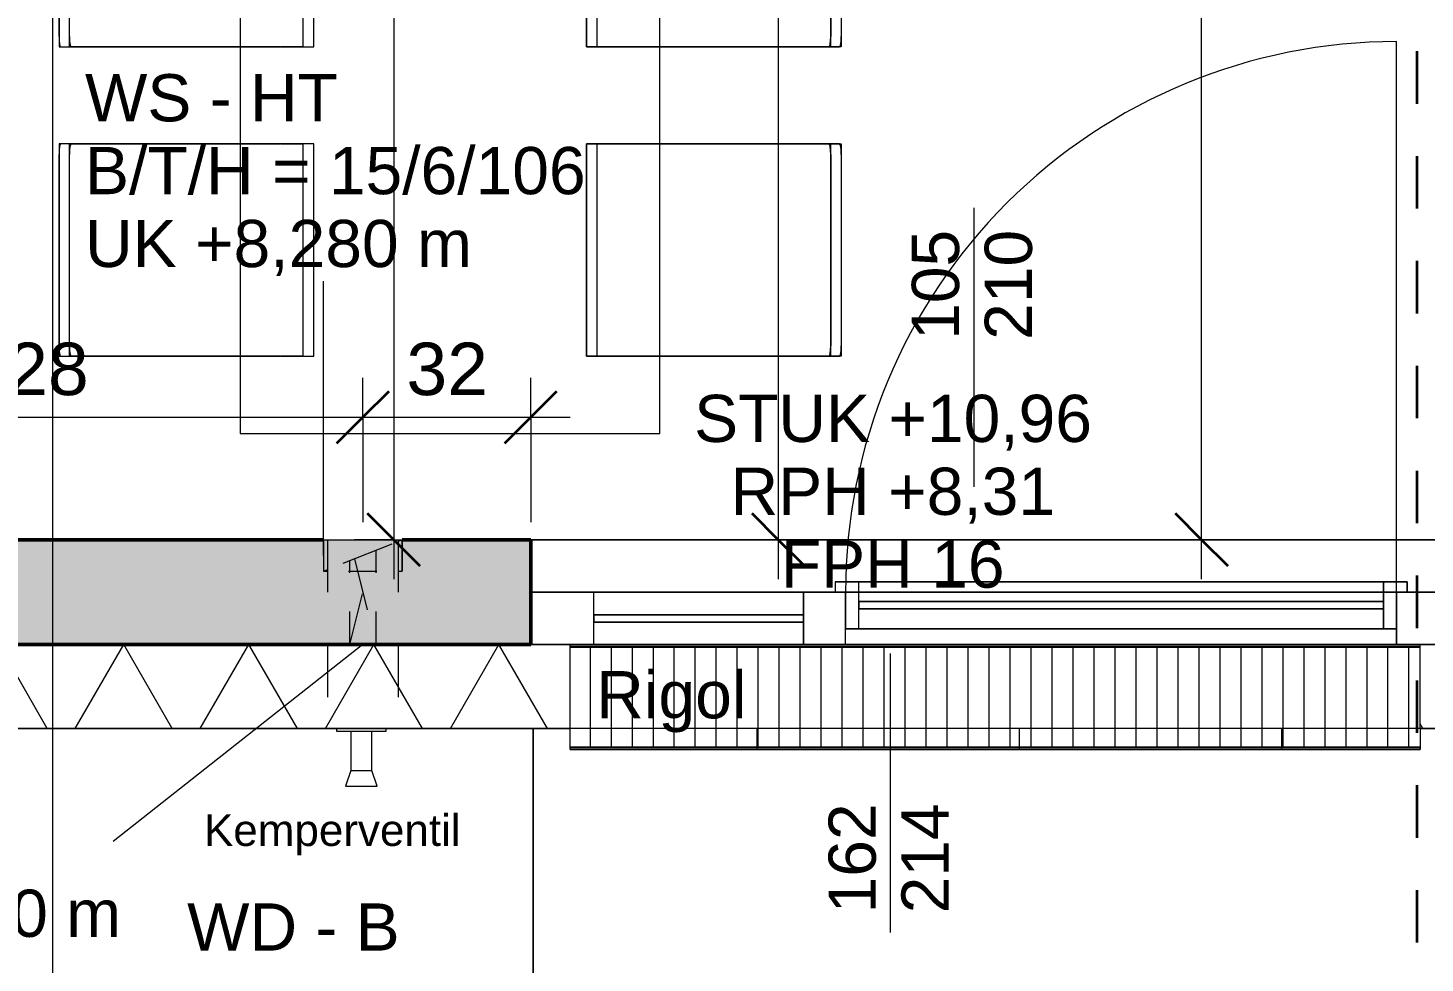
# Model space of a CAD drawing. Header units: metres. Extents: x 3.3 to 48.5, y 58.8 to 100.4.
# Drawn here: x 15.528 to 18.191, y 73.291 to 75.074 of the extents above; entities that cross this region are included whole.
import ezdxf

# ---------------------------------------------------------------- set-up
doc = ezdxf.new("R2010")
doc.units = ezdxf.units.M
doc.linetypes.add('Strich Punkt Mittel', pattern=[0.015875, 0.00635, -0.004763, 0, -0.004763])
doc.linetypes.add('Verdeckt', pattern=[0.003, 0.002, -0.001])
for name, color, linetype, lineweight in [('A-DETL-GENF_', 92, 'Continuous', 13), ('A-GLAZ-IDEN_', 152, 'Continuous', 9), ('A_2D', 7, 'Continuous', 13), ('A_Bemassung-50_', 4, 'Continuous', 9), ('A_Bemassung_', 4, 'Continuous', 9), ('A_Beschriftung_', 7, 'Continuous', 9), ('A_Decken', 8, 'Continuous', 13), ('A_Durchbruch', 7, 'Verdeckt', 5), ('A_Moebel', 6, 'Continuous', 13), ('A_Raeume', 7, 'Continuous', 13), ('A_Raeume_', 7, 'Continuous', 5), ('A_Raster_', 1, 'Continuous', 9), ('A_Waende', 7, 'Continuous', 13), ('HT_E-Gesamt', 2, 'Continuous', 13), ('M-EQPM', 50, 'Continuous', 5), ('M-EQPM-IDEN_', 50, 'Continuous', 9), ('Text', 130, 'Continuous', 9)]:
    doc.layers.add(name, color=color, linetype=linetype, lineweight=lineweight)
doc.styles.add('Arial_2', font='arial.ttf', dxfattribs={"height": 0.09})
doc.styles.add('Arial_5', font='arial.ttf', dxfattribs={"height": 0.1})
doc.styles.add('Arial_7', font='arial.ttf', dxfattribs={"height": 0.06})
doc.dimstyles.new('WGA-Bemaßung', dxfattribs={"dimscale": 0.3048, "dimtxt": 0.102026, "dimasz": 0.328084, "dimexe": 0.246063, "dimexo": 0.0625, "dimgap": 0.04101, "dimtad": 1, "dimdec": 1, "dimlfac": 100, "dimrnd": 0.5, "dimdsep": 46, "dimtxsty": 'Arial_5', "dimblk1": 'OBLIQUE', "dimblk2": 'OBLIQUE', "dimsah": 1, "dimcen": 0.09, "dimdle": 0.246063, "dimazin": 2, "dimtfac": 1, "dimtdec": 4, "dimtix": 1, "dimtmove": 0, "dimatfit": 3, "dimfxl": 0.656168, "dimfxlon": 1, "dimtvp": 1, "dimtolj": 1, "dimtzin": 0, "dimarcsym": 2})
doc.dimstyles.new('WGA-Bemaßung_3', dxfattribs={"dimscale": 0.3048, "dimtxt": 0.102026, "dimasz": 0.328084, "dimexe": 0.246063, "dimexo": 0.0625, "dimgap": 0.04101, "dimtad": 1, "dimdec": 1, "dimlfac": 100, "dimrnd": 0.5, "dimdsep": 46, "dimtxsty": 'Arial_5', "dimblk1": 'OBLIQUE', "dimblk2": 'OBLIQUE', "dimsah": 1, "dimcen": 0.09, "dimdle": 0.246063, "dimazin": 2, "dimtfac": 1, "dimtdec": 4, "dimtix": 1, "dimtmove": 0, "dimatfit": 3, "dimfxl": 0.656168, "dimfxlon": 1, "dimtvp": 1, "dimtolj": 1, "dimtzin": 0, "dimarcsym": 2})

# ---------------------------------------------------------------- blocks, each defined once
blk = doc.blocks.new('Moeb_Esstisch_rechteckig_bear - 188 x 80-2791860-263_PP_03DG_BT1')
at = {"layer": 'A_Moebel', "color": 8}
for p, q in [((-1.4191, 0.7452), (-1.4391, 0.7452)), ((-1.4391, 0.7452), (-1.4391, 0.7423)), ((-1.4391, 0.7423), (-1.4391, 0.4)), ((-1.4391, 0.7423), (-1.4391, 0.7225)), ((-1.4391, 0.7423), (-1.4391, 0.6914)), ((-1.4391, 0.7255), (-1.4385, 0.7255)), ((-1.4391, 0.6716), (-1.4391, 0.7225)), ((-1.4384, 0.7255), (-1.4365, 0.7255)), ((-1.4364, 0.7255), (-1.4334, 0.7255)), ((-1.4332, 0.7255), (-1.4291, 0.7255)), ((-1.4291, 0.7255), (-1.4243, 0.7255)), ((-1.4242, 0.7255), (-1.4191, 0.7255)), ((-1.0541, 0.7452), (-1.4191, 0.7452)), ((-1.4191, 0.7452), (-1.0541, 0.7452)), ((-1.4191, 0.7255), (-1.0541, 0.7255)), ((-1.4191, 0.7255), (-1.0541, 0.7255)), ((-1.0341, 0.7452), (-1.0541, 0.7452)), ((-1.0541, 0.7255), (-1.0489, 0.7255)), ((-1.0489, 0.7255), (-1.0442, 0.7255)), ((-1.0441, 0.7255), (-1.0401, 0.7255)), ((-1.0399, 0.7255), (-1.037, 0.7255)), ((-1.0367, 0.7255), (-1.035, 0.7255)), ((-1.0347, 0.7255), (-1.0342, 0.7255)), ((-1.0341, 0.7423), (-1.0341, 0.7452)), ((-1.0341, 0.4), (-1.0341, 0.7423)), ((-1.0341, 0.7225), (-1.0341, 0.7423)), ((-1.0341, 0.6914), (-1.0341, 0.7423)), ((-1.0341, 0.7225), (-1.0341, 0.6716)), ((-0.8291, 0.7452), (-0.8491, 0.7452)), ((-0.8491, 0.7452), (-0.8491, 0.7423)), ((-0.8491, 0.7423), (-0.8491, 0.4)), ((-0.8491, 0.7423), (-0.8491, 0.7225)), ((-0.8491, 0.7423), (-0.8491, 0.6914)), ((-0.8491, 0.7255), (-0.8485, 0.7255)), ((-0.8491, 0.6716), (-0.8491, 0.7225)), ((-0.8484, 0.7255), (-0.8465, 0.7255)), ((-0.8464, 0.7255), (-0.8434, 0.7255)), ((-0.8432, 0.7255), (-0.8391, 0.7255)), ((-0.8391, 0.7255), (-0.8343, 0.7255)), ((-0.8342, 0.7255), (-0.8291, 0.7255)), ((-0.4641, 0.7452), (-0.8291, 0.7452)), ((-0.8291, 0.7452), (-0.4641, 0.7452)), ((-0.8291, 0.7255), (-0.4641, 0.7255)), ((-0.8291, 0.7255), (-0.4641, 0.7255)), ((-1.4391, 0.6914), (-1.4391, 0.6868)), ((-1.4391, 0.6868), (-1.4391, 0.6783)), ((-1.4391, 0.6783), (-1.4391, 0.6663)), ((-1.4391, 0.6193), (-1.4391, 0.6716)), ((-1.4391, 0.6663), (-1.4391, 0.6517)), ((-1.0341, 0.6868), (-1.0341, 0.6914)), ((-1.0341, 0.6783), (-1.0341, 0.6868)), ((-1.0341, 0.6663), (-1.0341, 0.6783)), ((-1.0341, 0.6716), (-1.0341, 0.6193)), ((-1.0341, 0.6517), (-1.0341, 0.6663)), ((-0.8491, 0.6914), (-0.8491, 0.6868)), ((-0.8491, 0.6868), (-0.8491, 0.6783)), ((-0.8491, 0.6783), (-0.8491, 0.6663)), ((-0.8491, 0.6193), (-0.8491, 0.6716)), ((-0.8491, 0.6663), (-0.8491, 0.6517)), ((-1.4391, 0.6517), (-1.4391, 0.6353)), ((-1.0341, 0.6353), (-1.0341, 0.6517)), ((-0.8491, 0.6517), (-0.8491, 0.6353)), ((-1.4391, 0.6353), (-1.4391, 0.6181)), ((-1.4391, 0.4), (-1.4391, 0.6193)), ((-1.4391, 0.6181), (-1.4391, 0.4)), ((-1.0341, 0.6181), (-1.0341, 0.6353)), ((-1.0341, 0.6193), (-1.0341, 0.4)), ((-1.0341, 0.4), (-1.0341, 0.6181)), ((-0.8491, 0.6353), (-0.8491, 0.6181)), ((-0.8491, 0.4), (-0.8491, 0.6193)), ((-0.8491, 0.6181), (-0.8491, 0.4)), ((0.2934, 0.4), (-1.5866, 0.4)), ((-1.5866, 0.4), (-1.5866, -0.4)), ((0.2934, 0.4), (-1.5866, 0.4)), ((-1.5866, 0.4), (-1.5866, -0.4)), ((-1.4391, 0.4), (-1.4391, 0.2599)), ((-1.4391, 0.4), (-1.4391, 0.3221)), ((-1.4391, 0.3232), (-1.4391, 0.4)), ((-1.0341, 0.2599), (-1.0341, 0.4)), ((-1.0341, 0.4), (-1.0341, 0.3232)), ((-1.0341, 0.3221), (-1.0341, 0.4)), ((-0.8491, 0.4), (-0.8491, 0.2599)), ((-0.8491, 0.4), (-0.8491, 0.3221)), ((-0.8491, 0.3232), (-0.8491, 0.4)), ((-1.4391, 0.3232), (-1.4391, 0.2599)), ((-1.4391, 0.3117), (-1.4391, 0.3221)), ((-1.0341, 0.2599), (-1.0341, 0.3232)), ((-1.0341, 0.3221), (-1.0341, 0.3117)), ((-0.8491, 0.3232), (-0.8491, 0.2599)), ((-0.8491, 0.3117), (-0.8491, 0.3221)), ((-1.4391, 0.3018), (-1.4391, 0.3117)), ((-1.4391, 0.2932), (-1.4391, 0.3018)), ((-1.0341, 0.3117), (-1.0341, 0.3018)), ((-1.0341, 0.3018), (-1.0341, 0.2932)), ((-0.8491, 0.3018), (-0.8491, 0.3117)), ((-0.8491, 0.2932), (-0.8491, 0.3018)), ((-1.4391, 0.2863), (-1.4391, 0.2928)), ((-1.4391, 0.2818), (-1.4391, 0.2863)), ((-1.4391, 0.2798), (-1.4391, 0.2818)), ((-1.4391, 0.2798), (-1.4391, 0.2599)), ((-1.4391, 0.2798), (-1.0341, 0.2798)), ((-1.0341, 0.2928), (-1.0341, 0.2863)), ((-1.0341, 0.2863), (-1.0341, 0.2818)), ((-1.0341, 0.2818), (-1.0341, 0.2798)), ((-1.0341, 0.2599), (-1.0341, 0.2798)), ((-0.8491, 0.2863), (-0.8491, 0.2928)), ((-0.8491, 0.2818), (-0.8491, 0.2863)), ((-0.8491, 0.2798), (-0.8491, 0.2818)), ((-0.8491, 0.2798), (-0.8491, 0.2599)), ((-0.8491, 0.2798), (-0.4441, 0.2798)), ((-1.4391, 0.2599), (-1.0341, 0.2599)), ((-1.4391, 0.2599), (-1.0341, 0.2599)), ((-0.8491, 0.2599), (-0.4441, 0.2599)), ((-0.8491, 0.2599), (-0.4441, 0.2599)), ((-1.4391, -0.2599), (-1.0341, -0.2599)), ((-1.4391, -0.4), (-1.4391, -0.2599)), ((-1.4391, -0.2599), (-1.4391, -0.3232)), ((-1.4391, -0.2599), (-1.4391, -0.2798)), ((-1.0341, -0.2599), (-1.4391, -0.2599)), ((-1.4391, -0.2599), (-1.0341, -0.2599)), ((-1.4391, -0.4), (-1.4391, -0.2599)), ((-1.4391, -0.2599), (-1.4391, -0.3232)), ((-1.4391, -0.2599), (-1.4391, -0.2798)), ((-1.0341, -0.2599), (-1.4391, -0.2599)), ((-1.0341, -0.2599), (-1.0341, -0.4)), ((-1.0341, -0.2798), (-1.0341, -0.2599)), ((-1.0341, -0.3232), (-1.0341, -0.2599)), ((-1.0341, -0.2599), (-1.0341, -0.4)), ((-1.0341, -0.2798), (-1.0341, -0.2599)), ((-1.0341, -0.3232), (-1.0341, -0.2599)), ((-0.8491, -0.2599), (-0.4441, -0.2599)), ((-0.8491, -0.4), (-0.8491, -0.2599)), ((-0.8491, -0.2599), (-0.8491, -0.3232)), ((-0.8491, -0.2599), (-0.8491, -0.2798)), ((-0.4441, -0.2599), (-0.8491, -0.2599)), ((-1.4391, -0.2818), (-1.4391, -0.2798)), ((-1.0341, -0.2798), (-1.4391, -0.2798)), ((-1.4391, -0.2818), (-1.4391, -0.2798)), ((-1.0341, -0.2798), (-1.4391, -0.2798)), ((-1.4391, -0.2863), (-1.4391, -0.2818)), ((-1.4391, -0.2863), (-1.4391, -0.2818)), ((-1.4391, -0.2928), (-1.4391, -0.2863)), ((-1.4391, -0.2928), (-1.4391, -0.2863)), ((-1.0341, -0.2798), (-1.0341, -0.2818)), ((-1.0341, -0.2798), (-1.0341, -0.2818)), ((-1.0341, -0.2818), (-1.0341, -0.2863)), ((-1.0341, -0.2818), (-1.0341, -0.2863)), ((-1.0341, -0.2863), (-1.0341, -0.2928)), ((-1.0341, -0.2863), (-1.0341, -0.2928)), ((-0.8491, -0.2818), (-0.8491, -0.2798)), ((-0.4441, -0.2798), (-0.8491, -0.2798)), ((-0.8491, -0.2863), (-0.8491, -0.2818)), ((-0.8491, -0.2928), (-0.8491, -0.2863)), ((-1.4391, -0.3018), (-1.4391, -0.2932)), ((-1.4391, -0.3018), (-1.4391, -0.2932)), ((-1.4391, -0.3117), (-1.4391, -0.3018)), ((-1.4391, -0.3117), (-1.4391, -0.3018)), ((-1.4391, -0.3221), (-1.4391, -0.3117)), ((-1.4391, -0.3221), (-1.4391, -0.3117)), ((-1.0341, -0.2932), (-1.0341, -0.3018)), ((-1.0341, -0.2932), (-1.0341, -0.3018)), ((-1.0341, -0.3018), (-1.0341, -0.3117)), ((-1.0341, -0.3018), (-1.0341, -0.3117)), ((-1.0341, -0.3117), (-1.0341, -0.3221)), ((-1.0341, -0.3117), (-1.0341, -0.3221)), ((-0.8491, -0.3018), (-0.8491, -0.2932)), ((-0.8491, -0.3117), (-0.8491, -0.3018)), ((-0.8491, -0.3221), (-0.8491, -0.3117)), ((-1.4391, -0.3221), (-1.4391, -0.4)), ((-1.4391, -0.3221), (-1.4391, -0.4)), ((-1.4391, -0.4), (-1.4391, -0.3232)), ((-1.4391, -0.4), (-1.4391, -0.3232)), ((-1.0341, -0.4), (-1.0341, -0.3221)), ((-1.0341, -0.4), (-1.0341, -0.3221)), ((-1.0341, -0.3232), (-1.0341, -0.4)), ((-1.0341, -0.3232), (-1.0341, -0.4)), ((-0.8491, -0.3221), (-0.8491, -0.4)), ((-0.8491, -0.4), (-0.8491, -0.3232)), ((-1.5866, -0.4), (0.2934, -0.4)), ((-1.5866, -0.4), (0.2934, -0.4)), ((-1.4391, -0.7423), (-1.4391, -0.4)), ((-1.4391, -0.6193), (-1.4391, -0.4)), ((-1.4391, -0.4), (-1.4391, -0.6181)), ((-1.4391, -0.7423), (-1.4391, -0.4)), ((-1.4391, -0.6193), (-1.4391, -0.4)), ((-1.4391, -0.4), (-1.4391, -0.6181)), ((-1.0341, -0.4), (-1.0341, -0.7423)), ((-1.0341, -0.6181), (-1.0341, -0.4)), ((-1.0341, -0.4), (-1.0341, -0.6193)), ((-1.0341, -0.4), (-1.0341, -0.7423)), ((-1.0341, -0.6181), (-1.0341, -0.4)), ((-1.0341, -0.4), (-1.0341, -0.6193)), ((-0.8491, -0.7423), (-0.8491, -0.4)), ((-0.8491, -0.6193), (-0.8491, -0.4)), ((-0.8491, -0.4), (-0.8491, -0.6181)), ((-1.4391, -0.6181), (-1.4391, -0.6914)), ((-1.4391, -0.6181), (-1.4391, -0.6914)), ((-1.4391, -0.6716), (-1.4391, -0.6193)), ((-1.4391, -0.6716), (-1.4391, -0.6193)), ((-1.0341, -0.6914), (-1.0341, -0.6181)), ((-1.0341, -0.6914), (-1.0341, -0.6181)), ((-1.0341, -0.6193), (-1.0341, -0.6716)), ((-1.0341, -0.6193), (-1.0341, -0.6716)), ((-0.8491, -0.6181), (-0.8491, -0.6353)), ((-0.8491, -0.6716), (-0.8491, -0.6193)), ((-0.8491, -0.6353), (-0.8491, -0.6517)), ((-0.8491, -0.6517), (-0.8491, -0.6663)), ((-1.4391, -0.7225), (-1.4391, -0.6716)), ((-1.4391, -0.7225), (-1.4391, -0.6716)), ((-1.4391, -0.6914), (-1.4391, -0.7423)), ((-1.4391, -0.6914), (-1.4391, -0.7423)), ((-1.0341, -0.6716), (-1.0341, -0.7225)), ((-1.0341, -0.6716), (-1.0341, -0.7225)), ((-1.0341, -0.7423), (-1.0341, -0.6914)), ((-1.0341, -0.7423), (-1.0341, -0.6914)), ((-0.8491, -0.6663), (-0.8491, -0.6783)), ((-0.8491, -0.7225), (-0.8491, -0.6716)), ((-0.8491, -0.6783), (-0.8491, -0.6868)), ((-0.8491, -0.6868), (-0.8491, -0.6914)), ((-0.8491, -0.6914), (-0.8491, -0.7423)), ((-1.4391, -0.7225), (-1.4391, -0.7423)), ((-1.4391, -0.7225), (-1.4391, -0.7423)), ((-1.4391, -0.7255), (-1.4385, -0.7255)), ((-1.4391, -0.7255), (-1.4385, -0.7255)), ((-1.4391, -0.7452), (-1.4391, -0.7423)), ((-1.4391, -0.7452), (-1.4391, -0.7423)), ((-1.4191, -0.7452), (-1.4391, -0.7452)), ((-1.4191, -0.7452), (-1.4391, -0.7452)), ((-1.4384, -0.7255), (-1.4365, -0.7255)), ((-1.4384, -0.7255), (-1.4365, -0.7255)), ((-1.4364, -0.7255), (-1.4334, -0.7255)), ((-1.4364, -0.7255), (-1.4334, -0.7255)), ((-1.4332, -0.7255), (-1.4291, -0.7255)), ((-1.4332, -0.7255), (-1.4291, -0.7255)), ((-1.4291, -0.7255), (-1.4243, -0.7255)), ((-1.4291, -0.7255), (-1.4243, -0.7255)), ((-1.4242, -0.7255), (-1.4191, -0.7255)), ((-1.4242, -0.7255), (-1.4191, -0.7255)), ((-1.4191, -0.7255), (-1.0541, -0.7255)), ((-1.0541, -0.7255), (-1.4191, -0.7255)), ((-1.4191, -0.7255), (-1.0541, -0.7255)), ((-1.0541, -0.7255), (-1.4191, -0.7255)), ((-1.0541, -0.7452), (-1.4191, -0.7452)), ((-1.0541, -0.7452), (-1.4191, -0.7452)), ((-1.0541, -0.7452), (-1.4191, -0.7452)), ((-1.0541, -0.7452), (-1.4191, -0.7452)), ((-1.0541, -0.7255), (-1.0489, -0.7255)), ((-1.0541, -0.7255), (-1.0489, -0.7255)), ((-1.0341, -0.7452), (-1.0541, -0.7452)), ((-1.0341, -0.7452), (-1.0541, -0.7452)), ((-1.0489, -0.7255), (-1.0442, -0.7255)), ((-1.0489, -0.7255), (-1.0442, -0.7255)), ((-1.0441, -0.7255), (-1.0401, -0.7255)), ((-1.0441, -0.7255), (-1.0401, -0.7255)), ((-1.0399, -0.7255), (-1.037, -0.7255)), ((-1.0399, -0.7255), (-1.037, -0.7255)), ((-1.0367, -0.7255), (-1.035, -0.7255)), ((-1.0367, -0.7255), (-1.035, -0.7255)), ((-1.0347, -0.7255), (-1.0342, -0.7255)), ((-1.0347, -0.7255), (-1.0342, -0.7255)), ((-1.0341, -0.7423), (-1.0341, -0.7225)), ((-1.0341, -0.7423), (-1.0341, -0.7225)), ((-1.0341, -0.7423), (-1.0341, -0.7452)), ((-1.0341, -0.7423), (-1.0341, -0.7452)), ((-0.8491, -0.7225), (-0.8491, -0.7423)), ((-0.8491, -0.7255), (-0.8485, -0.7255)), ((-0.8491, -0.7452), (-0.8491, -0.7423)), ((-0.8291, -0.7452), (-0.8491, -0.7452)), ((-0.8484, -0.7255), (-0.8465, -0.7255)), ((-0.8464, -0.7255), (-0.8434, -0.7255)), ((-0.8432, -0.7255), (-0.8391, -0.7255)), ((-0.8391, -0.7255), (-0.8343, -0.7255)), ((-0.8342, -0.7255), (-0.8291, -0.7255)), ((-0.8291, -0.7255), (-0.4641, -0.7255)), ((-0.4641, -0.7255), (-0.8291, -0.7255)), ((-0.4641, -0.7452), (-0.8291, -0.7452)), ((-0.4641, -0.7452), (-0.8291, -0.7452))]:
    blk.add_line(p, q, dxfattribs=at)
for centre, major_axis, start_param, end_param in [((-1.4191, 0.7423), (0.02, 0), 1.570796, 3.141593), ((-1.4191, 0.7225), (-0.02, 0), 4.712389, 6.283185), ((-1.0541, 0.7423), (-0.02, 0), 3.141593, 4.712389), ((-1.0541, 0.7225), (0.02, 0), 0, 1.570796), ((-0.8291, 0.7423), (-0.02, 0), 4.712389, 6.283185), ((-0.8291, 0.7225), (-0.02, 0), 4.712389, 6.283185), ((-1.4191, -0.7225), (0.02, 0), 3.141593, 4.712389), ((-1.4191, -0.7225), (0.02, 0), 3.141593, 4.712389), ((-1.4191, -0.7423), (0.02, 0), 3.141593, 4.712389), ((-1.4191, -0.7423), (0.02, 0), 3.141593, 4.712389), ((-1.0541, -0.7225), (0.02, 0), 4.712389, 6.283185), ((-1.0541, -0.7225), (0.02, 0), 4.712389, 6.283185), ((-1.0541, -0.7423), (0.02, 0), 4.712389, 6.283185), ((-1.0541, -0.7423), (0.02, 0), 4.712389, 6.283185), ((-0.8291, -0.7225), (0.02, 0), 3.141593, 4.712389), ((-0.8291, -0.7423), (0.02, 0), 3.141593, 4.712389)]:
    blk.add_ellipse(centre, major_axis=major_axis, ratio=0.147809, start_param=start_param, end_param=end_param, dxfattribs=at)
blk = doc.blocks.new('HLS_Rigol - 20x8cm-9179598-263_PP_03DG_BT1')
at = {"layer": 'M-EQPM'}
h = blk.add_hatch(dxfattribs=at)
h.set_pattern_fill('FP_85', color=256, style=0, pattern_type=2)
h.set_pattern_definition([(270, (0, 0.6096), (0.04, 0), [])])
h.paths.add_polyline_path([(1.62, -0.06), (1.62, 0.095), (0, 0.095), (0, -0.095), (1.62, -0.095)])
for p, q in [((0, 0.1), (1.62, 0.1)), ((0, 0.1), (1.62, 0.1)), ((0, 0.097), (1.62, 0.097)), ((0, 0.095), (1.62, 0.095)), ((0, -0.095), (0, -0.06)), ((1.62, -0.06), (1.62, -0.095)), ((0, -0.095), (1.62, -0.095)), ((0, -0.097), (0, -0.095)), ((0, -0.1), (0, -0.097)), ((0, -0.097), (1.62, -0.097)), ((0, -0.1), (1.62, -0.1)), ((0, -0.1), (1.62, -0.1)), ((1.62, -0.095), (1.62, -0.097)), ((1.62, -0.097), (1.62, -0.1))]:
    blk.add_line(p, q, dxfattribs=at)
blk = doc.blocks.new('Allg_Nachströmöffnung1 - DN 135-10778190-263_PP_03DG_BT1')
at = {"layer": 'A-DETL-GENF_', "linetype": 'Verdeckt', "lineweight": 5}
for points in [[(0.0575, -0.1), (0.125, 0), (0.0575, 0.1), (0.0575, -0.0268)], [(0.1925, -0.1), (0.1925, 0.1), (0.125, 0), (0.1556, -0.0453)]]:
    blk.add_hatch(color=256, dxfattribs=at).paths.add_polyline_path(points)
at = {"layer": 'A_Durchbruch'}
for p, q in [((0.0575, 0.1), (0.0575, -0.26)), ((0.1925, 0.1), (0.1925, -0.26))]:
    blk.add_line(p, q, dxfattribs=at)
blk = doc.blocks.new('Kemperventil - Standard-10796993-263_PP_03DG_BT1')
at = {"layer": 'HT_E-Gesamt'}
for p, q in [((0.095, 0.19), (0.105, 0.16)), ((0.125, 0.19), (0.095, 0.19)), ((0.155, 0.19), (0.125, 0.19)), ((0.145, 0.16), (0.155, 0.19)), ((0.105, 0.16), (0.105, 0.085)), ((0.125, 0.16), (0.105, 0.16)), ((0.145, 0.16), (0.125, 0.16)), ((0.145, 0.085), (0.145, 0.16)), ((0.0775, 0.085), (0.0775, 0.08)), ((0.125, 0.085), (0.0775, 0.085)), ((0.1725, 0.085), (0.125, 0.085)), ((0.1725, 0.08), (0.1725, 0.085))]:
    blk.add_line(p, q, dxfattribs=at)
blk = doc.blocks.new('Allg_WD_rund - HKLS-V60-263_PP_03DG_BT1')
at = {"layer": 'A-DETL-GENF_'}
h = blk.add_hatch(color=256, dxfattribs=at)
h.paths.add_polyline_path([(-0.035, 0), (-0.01, 0.037), (-0.01, 0.08), (-0.0156, 0.0778), (-0.025, 0.04)])
h.paths.add_polyline_path([(-0.01, -0.1), (-0.01, -0.037), (-0.035, 0), (-0.0246, -0.0415)])
h = blk.add_hatch(color=256, dxfattribs=at)
h.paths.add_polyline_path([(-0.035, 0), (-0.0509, 0.0636), (-0.06, 0.06), (-0.06, 0.037)])
h.paths.add_polyline_path([(-0.06, -0.1), (-0.035, 0), (-0.06, -0.037)])
at = {"layer": 'A_Durchbruch'}
for p, q in [((-0.01, 0.08), (-0.01, 0.037)), ((-0.06, -0.1), (-0.0156, 0.0778)), ((-0.06, 0.037), (-0.06, 0.06)), ((-0.0509, 0.0636), (-0.01, -0.1)), ((-0.06, -0.1), (-0.06, -0.037)), ((-0.01, -0.037), (-0.01, -0.1))]:
    blk.add_line(p, q, dxfattribs=at)
blk = doc.blocks.new('Allg_WS1 - HKLS-11587319-263_PP_03DG_BT1')
at = {"layer": 'A-DETL-GENF_'}
h = blk.add_hatch(color=256, dxfattribs=at)
h.paths.add_polyline_path([(0.1325, 0.0435), (0.1628, -0.0014), (0.2647, 0.0394), (0.2675, 0.0435), (0.2, 0.0435)])
h.paths.add_polyline_path([(0.125, 0.0435), (0.125, -0.0165), (0.1325, -0.0135), (0.1325, 0.0435)])
h.paths.add_polyline_path([(0.2675, 0.0435), (0.2675, 0.0405), (0.275, 0.0435)])
at = {"layer": 'A_2D'}
for p, q in [((0.125, 0.0435), (0.125, -0.0165)), ((0.275, -0.0165), (0.275, 0.0435)), ((0.125, -0.0165), (0.1325, -0.0165)), ((0.173, -0.0165), (0.227, -0.0165)), ((0.2675, -0.0165), (0.275, -0.0165))]:
    blk.add_line(p, q, dxfattribs=at)
at = {"layer": 'A_Durchbruch'}
for p, q in [((0.125, 0.0435), (0.125, -0.0165)), ((0.1628, -0.0014), (0.2647, 0.0394)), ((0.2675, 0.0405), (0.275, 0.0435)), ((0.275, 0.0435), (0.275, -0.0165)), ((0.125, -0.0165), (0.1325, -0.0135))]:
    blk.add_line(p, q, dxfattribs=at)
blk = doc.blocks.new('Fens_Tuer_2tlg - DK_DF_SL_1770x2520_Terrassentür dicke Aufbau NEU DG-10476669-263_PP_03DG_BT1')
at = {"layer": 'A_2D', "lineweight": 5}
for p, q in [((-0.81, 0.26), (0.81, 0.26)), ((-0.885, 0.1), (0.885, 0.1)), ((0.885, 0.1), (-0.885, 0.1)), ((-0.885, 0.1), (-0.885, -0.1)), ((-0.885, -0.1), (-0.885, 0.1)), ((-0.765, 0.1), (-0.885, 0.1)), ((-0.885, 0.1), (-0.885, 0)), ((-0.885, 0.1), (-0.885, 0)), ((0.885, 0.1), (-0.885, 0.1)), ((-0.765, 0), (-0.765, 0.1)), ((-0.765, 0.1), (-0.765, 0)), ((-0.765, 0.1), (0.285, 0.1)), ((0.365, 0.1), (0.285, 0.1)), ((0.285, 0.1), (0.285, 0)), ((0.285, 0.1), (0.285, 0)), ((0.365, 0), (0.365, 0.1)), ((0.365, 0.1), (0.365, 0)), ((0.365, 0.1), (0.765, 0.1)), ((0.885, 0.1), (0.765, 0.1)), ((0.765, 0.1), (0.765, 0)), ((0.765, 0.1), (0.765, 0)), ((0.885, -0.1), (0.885, 0.1)), ((0.885, 0.1), (0.885, -0.1)), ((0.885, 0), (0.885, 0.1)), ((0.885, 0.1), (0.885, 0)), ((-0.74, 0.07), (-0.765, 0.07)), ((-0.765, 0.07), (-0.765, 0)), ((-0.765, 0.07), (0.285, 0.07)), ((-0.765, 0), (-0.765, 0.07)), ((-0.74, -0.02), (-0.74, 0.07)), ((0.26, 0.07), (-0.74, 0.07)), ((-0.74, 0.07), (-0.74, -0.02)), ((0.26, 0.07), (0.26, -0.02)), ((0.285, 0.07), (0.26, 0.07)), ((0.26, 0.07), (0.26, -0.02)), ((0.285, 0), (0.285, 0.07)), ((0.285, 0), (0.285, 0.07)), ((0.765, 0.057), (0.365, 0.057)), ((0.365, 0.057), (0.365, 0.043)), ((0.365, 0.043), (0.365, 0.057)), ((0.365, 0.057), (0.765, 0.057)), ((0.765, 0.043), (0.765, 0.057)), ((0.765, 0.057), (0.765, 0.043)), ((0.26, 0.032), (-0.74, 0.032)), ((-0.74, 0.032), (-0.74, 0.018)), ((-0.74, 0.018), (-0.74, 0.032)), ((-0.74, 0.032), (0.26, 0.032)), ((0.26, 0.018), (0.26, 0.032)), ((0.26, 0.032), (0.26, 0.018)), ((0.365, 0.043), (0.765, 0.043)), ((0.765, 0.043), (0.365, 0.043)), ((-0.885, 0), (-0.765, 0)), ((-0.885, 0), (0.885, 0)), ((-0.765, 0), (-0.785, 0)), ((-0.785, 0), (-0.785, -0.02)), ((-0.785, -0.02), (-0.785, 0)), ((-0.785, 0), (0.305, 0)), ((-0.765, 0), (-0.765, -1.05)), ((0.285, 0), (-0.765, 0)), ((0.285, 0), (-0.765, 0)), ((-0.74, 0.018), (0.26, 0.018)), ((0.26, 0.018), (-0.74, 0.018)), ((0.305, 0), (0.285, 0)), ((0.285, 0), (0.365, 0)), ((0.305, -0.02), (0.305, 0)), ((0.305, -0.02), (0.305, 0)), ((0.765, 0), (0.365, 0)), ((0.765, 0), (0.885, 0)), ((-0.785, -0.02), (-0.74, -0.02)), ((0.305, -0.02), (-0.785, -0.02)), ((-0.74, -0.02), (0.26, -0.02)), ((0.26, -0.02), (0.305, -0.02)), ((-0.885, -0.1), (0.885, -0.1)), ((-0.885, -0.1), (0.885, -0.1)), ((-0.885, -0.1), (0.885, -0.1))]:
    blk.add_line(p, q, dxfattribs=at)
blk.add_arc((-0.765, 0), 1.05, 270, 0, dxfattribs=at)
blk = doc.blocks.new('BS_Fens_Tuer - oben-7645930-263_PP_03DG_BT1')
at = {"layer": 'A-GLAZ-IDEN_'}
blk.add_line((0, 0.000124), (0, 0.010761), dxfattribs=at)
blk = doc.blocks.new('BS_Fens_PP - rechts-2843221-263_PP_03DG_BT1')
at = {"layer": 'A-GLAZ-IDEN_'}
blk.add_line((0, 0.000124), (0, -0.010513), dxfattribs=at)
blk = doc.blocks.new('DIMBLOCK166-263_PP_03DG_BT1')
at = {"layer": 'A_Bemassung-50_', "lineweight": 35, "transparency": 16777216}
for p, q in [((17.7648, 78.3005), (17.7148, 78.3505)), ((17.7648, 78.3005), (17.8148, 78.2505)), ((17.7648, 74.098), (17.7148, 74.148)), ((17.7648, 74.098), (17.8148, 74.048))]:
    blk.add_line(p, q, dxfattribs=at)
at = {"layer": 'A_Bemassung-50_', "transparency": 16777216}
for p, q in [((17.7648, 78.3005), (17.5648, 78.3005)), ((17.7648, 74.023), (17.7648, 78.3005)), ((17.7648, 78.3005), (17.8398, 78.3005)), ((17.7648, 74.098), (17.5648, 74.098)), ((17.7648, 74.098), (17.8398, 74.098))]:
    blk.add_line(p, q, dxfattribs=at)
at = {"layer": 'A_Bemassung-50_', "color": 0, "transparency": 16777216, "insert": (17.6225, 76.0258), "char_height": 0.1, "width": 0.416266, "attachment_point": 1, "rotation": 90, "line_spacing_factor": 0.941778, "style": 'Arial_5'}
blk.add_mtext('420,5', dxfattribs=at)
blk = doc.blocks.new('_Oblique')
at = {"color": 0, "linetype": 'ByBlock', "lineweight": -2}
blk.add_line((-0.5, -0.5), (0.5, 0.5), dxfattribs=at)
blk = doc.blocks.new('DIMBLOCK422-263_PP_03DG_BT1')
at = {"layer": 'A_Bemassung-50_', "lineweight": 35, "transparency": 16777216}
for p, q in [((16.9582, 78.0005), (16.9082, 78.0505)), ((16.9582, 78.0005), (17.0082, 77.9505)), ((16.9582, 74.098), (16.9082, 74.148)), ((16.9582, 74.098), (17.0082, 74.048))]:
    blk.add_line(p, q, dxfattribs=at)
at = {"layer": 'A_Bemassung-50_', "transparency": 16777216}
for p, q in [((16.9582, 78.0005), (16.7582, 78.0005)), ((16.9582, 78.0005), (16.9582, 74.023)), ((16.9582, 78.0005), (17.0332, 78.0005)), ((16.9582, 74.098), (16.8832, 74.098)), ((16.9582, 74.098), (17.1582, 74.098))]:
    blk.add_line(p, q, dxfattribs=at)
at = {"layer": 'A_Bemassung-50_', "color": 0, "transparency": 16777216, "insert": (16.8159, 75.8758), "char_height": 0.1, "width": 0.416266, "attachment_point": 1, "rotation": 90, "line_spacing_factor": 0.941778, "style": 'Arial_5'}
blk.add_mtext('390,5', dxfattribs=at)
blk = doc.blocks.new('DIMBLOCK532-263_PP_03DG_BT1')
at = {"layer": 'A_Bemassung-50_', "lineweight": 35, "transparency": 16777216}
for p, q in [((16.2253, 76.733), (16.1753, 76.783)), ((16.2253, 76.733), (16.2753, 76.683)), ((16.2253, 74.098), (16.1753, 74.148)), ((16.2253, 74.098), (16.2753, 74.048))]:
    blk.add_line(p, q, dxfattribs=at)
at = {"layer": 'A_Bemassung-50_', "transparency": 16777216}
for p, q in [((16.2253, 76.733), (16.0253, 76.733)), ((16.2253, 76.733), (16.2253, 74.023)), ((16.2253, 76.733), (16.3003, 76.733)), ((16.2253, 74.098), (16.1503, 74.098)), ((16.2253, 74.098), (16.4253, 74.098))]:
    blk.add_line(p, q, dxfattribs=at)
at = {"layer": 'A_Bemassung-50_', "color": 0, "transparency": 16777216, "insert": (16.083, 75.2421), "char_height": 0.1, "width": 0.416266, "attachment_point": 1, "rotation": 90, "line_spacing_factor": 0.941778, "style": 'Arial_5'}
blk.add_mtext('263,5', dxfattribs=at)
blk = doc.blocks.new('DIMBLOCK540-263_PP_03DG_BT1')
at = {"layer": 'A_Bemassung-50_', "transparency": 16777216}
for p, q in [((14.8864, 74.3315), (14.8864, 74.4065)), ((16.1664, 74.3315), (16.1664, 74.4065)), ((14.8114, 74.3315), (16.1664, 74.3315)), ((14.8864, 74.3315), (14.8864, 74.1315)), ((16.1664, 74.3315), (16.1664, 74.1315))]:
    blk.add_line(p, q, dxfattribs=at)
at = {"layer": 'A_Bemassung-50_', "lineweight": 35, "transparency": 16777216}
for p, q in [((14.8864, 74.3315), (14.9364, 74.3815)), ((16.1664, 74.3315), (16.2164, 74.3815)), ((14.8864, 74.3315), (14.8364, 74.2815)), ((16.1664, 74.3315), (16.1164, 74.2815))]:
    blk.add_line(p, q, dxfattribs=at)
at = {"layer": 'A_Bemassung-50_', "color": 0, "transparency": 16777216, "insert": (15.411, 74.4738), "char_height": 0.1, "width": 0.276883, "attachment_point": 1, "line_spacing_factor": 0.941778, "style": 'Arial_5'}
blk.add_mtext('128', dxfattribs=at)
blk = doc.blocks.new('DIMBLOCK541-263_PP_03DG_BT1')
at = {"layer": 'A_Bemassung-50_', "transparency": 16777216}
for p, q in [((16.1664, 74.3315), (16.1664, 74.4065)), ((16.4864, 74.3315), (16.4864, 74.4065)), ((16.1664, 74.3315), (16.5614, 74.3315)), ((16.1664, 74.3315), (16.1664, 74.1315)), ((16.4864, 74.3315), (16.4864, 74.1315))]:
    blk.add_line(p, q, dxfattribs=at)
at = {"layer": 'A_Bemassung-50_', "lineweight": 35, "transparency": 16777216}
for p, q in [((16.1664, 74.3315), (16.2164, 74.3815)), ((16.4864, 74.3315), (16.5364, 74.3815)), ((16.1664, 74.3315), (16.1164, 74.2815)), ((16.4864, 74.3315), (16.4364, 74.2815))]:
    blk.add_line(p, q, dxfattribs=at)
at = {"layer": 'A_Bemassung-50_', "color": 0, "transparency": 16777216, "insert": (16.2495, 74.4738), "char_height": 0.1, "width": 0.184588, "attachment_point": 1, "line_spacing_factor": 0.941778, "style": 'Arial_5'}
blk.add_mtext('32', dxfattribs=at)

msp = doc.modelspace()

# ---------------------------------------------------------------- hatches: boundary and pattern name
at = {"layer": 'A-DETL-GENF_', "lineweight": 5}
h = msp.add_hatch(dxfattribs=at)
h.set_pattern_fill('FP_100', color=252, style=0, pattern_type=2)
h.set_pattern_definition([(90, (-0.58233, 0.368), (-0.5, 0), []), (180, (-0.58233, 0.368), (-1e-16, -0.5), [])])
h.paths.add_polyline_path([(20.953, 73.698), (21.6159, 73.698), (21.6159, 73.701), (19.9959, 73.701), (19.9959, 73.698), (20.881, 73.698)])
h.paths.add_polyline_path([(34.3744, 73.698), (34.7773, 73.698), (34.7773, 73.701), (33.1573, 73.701), (33.1573, 73.698), (34.1798, 73.698)])
h.paths.add_polyline_path([(16.5746, 73.698), (18.1814, 73.698), (18.1814, 73.701), (16.5614, 73.701), (16.5614, 73.698)])
h.paths.add_polyline_path([(30.1323, 73.698), (31.5075, 73.698), (31.5075, 73.701), (29.8875, 73.701), (29.8875, 73.698)])
h.paths.add_polyline_path([(20.5724, 73.703), (21.6159, 73.703), (21.6159, 73.738), (19.9959, 73.738), (19.9959, 73.703), (20.2341, 73.703)])
h.paths.add_polyline_path([(18.165, 73.703), (18.1814, 73.703), (18.1814, 73.738), (16.5614, 73.738), (16.5614, 73.703), (18.1574, 73.703)])
h.paths.add_polyline_path([(29.8875, 73.703), (31.5075, 73.703), (31.5075, 73.738), (29.8875, 73.738)])
h.paths.add_polyline_path([(33.1573, 73.703), (34.7773, 73.703), (34.7773, 73.738), (33.1573, 73.738)])
h.paths.add_polyline_path([(10.8457, 78.9016), (10.8457, 79.9516), (10.8427, 79.9516), (10.8427, 78.9016)])
h.paths.add_polyline_path([(10.8477, 78.9016), (10.8827, 78.9016), (10.8827, 79.9516), (10.8477, 79.9516), (10.8477, 78.918)])
h.paths.add_polyline_path([(39.4777, 79.318), (39.4777, 80.368), (39.4427, 80.368), (39.4427, 79.318)])
h.paths.add_polyline_path([(39.4827, 79.318), (39.4827, 80.368), (39.4797, 80.368), (39.4797, 79.318)])
h.paths.add_polyline_path([(10.8777, 80.648), (10.8827, 80.648), (10.8827, 80.743), (10.8777, 80.743), (10.8777, 80.7155), (10.8027, 80.7155), (10.7727, 80.724), (10.7727, 80.667), (10.8027, 80.6755), (10.8777, 80.6755), (10.8777, 80.6496)])
h.paths.add_polyline_path([(10.8827, 81.4405), (10.8827, 83.0605), (10.8477, 83.0605), (10.8477, 81.4405)])
h.paths.add_polyline_path([(10.8427, 81.4405), (10.8457, 81.4405), (10.8457, 83.0605), (10.8427, 83.0605), (10.8427, 81.9392)])
h.paths.add_polyline_path([(39.4777, 81.518), (39.4777, 83.138), (39.4427, 83.138), (39.4427, 81.518)])
h.paths.add_polyline_path([(39.4827, 81.518), (39.4827, 83.138), (39.4797, 83.138), (39.4797, 81.518)])
h.paths.add_polyline_path([(22.765, 85.418), (22.8002, 85.418), (22.8002, 85.423), (22.7727, 85.423), (22.7727, 85.498), (22.7812, 85.528), (22.7241, 85.528), (22.7327, 85.498), (22.7327, 85.423), (22.7052, 85.423), (22.7052, 85.418), (22.7627, 85.418)])
h.paths.add_polyline_path([(27.3177, 85.418), (27.3177, 85.453), (25.6977, 85.453), (25.6977, 85.418), (27.3043, 85.418)])
h.paths.add_polyline_path([(24.4762, 85.418), (24.7677, 85.418), (24.7677, 85.453), (23.1477, 85.453), (23.1477, 85.418), (23.4638, 85.418)])
h.paths.add_polyline_path([(23.1477, 85.455), (24.7677, 85.455), (24.7677, 85.458), (23.1477, 85.458)])
h.paths.add_polyline_path([(27.3043, 85.455), (27.3177, 85.455), (27.3177, 85.458), (25.6977, 85.458), (25.6977, 85.455), (25.8902, 85.455)])
h.paths.add_polyline_path([(22.5775, 86.9537), (22.5923, 86.9556), (22.6061, 86.9613), (22.6187, 86.9715), (22.627, 86.9822), (22.6327, 86.996), (22.6346, 87.0108), (22.6327, 87.0256), (22.627, 87.0394), (22.6179, 87.0512), (22.6061, 87.0603), (22.5923, 87.066), (22.5755, 87.0677), (22.5627, 87.066), (22.5489, 87.0603), (22.5371, 87.0512), (22.528, 87.0394), (22.5223, 87.0256), (22.5203, 87.0108), (22.5223, 86.996), (22.528, 86.9822), (22.5371, 86.9704), (22.5489, 86.9613), (22.5627, 86.9556)])
h.paths.add_polyline_path([(23.0622, 87.328), (27.9077, 87.328), (27.9077, 87.368), (22.4177, 87.368), (22.4177, 87.328), (22.7087, 87.328)])
h.paths.add_polyline_path([(22.4572, 87.408), (27.9077, 87.408), (27.9077, 87.488), (22.4177, 87.488), (22.4177, 87.408)])
at = {"layer": 'A_Waende', "lineweight": 5}
h = msp.add_hatch(dxfattribs=at)
h.set_pattern_fill('FP_4', color=250, style=0, pattern_type=2)
h.set_pattern_definition([(45, (0, 0), (-0.08980256, 0.08980256), []), (45, (0.0898, 0), (-0.08980256, 0.08980256), [0.0635, -0.03175])])
h.paths.add_polyline_path([(29.7382, 73.898), (29.8125, 73.898), (29.8125, 74.098), (28.4302, 74.098), (28.4302, 73.898), (29.3505, 73.898)])
h.paths.add_polyline_path([(11.2427, 73.898), (13.1164, 73.898), (13.1164, 74.098), (11.2427, 74.098), (11.2427, 74.0156)])
h.paths.add_polyline_path([(24.8204, 73.898), (26.6602, 73.898), (26.6602, 74.098), (24.7596, 74.098), (24.7596, 73.898), (24.8063, 73.898)])
h.paths.add_polyline_path([(21.6909, 73.898), (22.9896, 73.898), (22.9896, 74.098), (21.6909, 74.098), (21.6909, 73.998)])
h.paths.add_polyline_path([(35.1723, 73.998), (35.1918, 74.0758), (35.1564, 74.0616), (35.1623, 74.038)])
h.paths.add_polyline_path([(35.1973, 73.898), (35.1723, 73.998), (35.1473, 73.898), (35.1723, 73.898)])
h.paths.add_polyline_path([(35.2398, 73.898), (35.1973, 73.961), (35.1973, 73.898)])
h.paths.add_polyline_path([(35.7884, 73.898), (36.4523, 73.898), (36.4523, 74.098), (35.2473, 74.098), (35.2398, 74.095), (35.2398, 73.898), (35.7477, 73.898)])
h.paths.add_polyline_path([(16.1664, 73.998), (16.1858, 74.0758), (16.1505, 74.0616), (16.1564, 74.038)])
h.paths.add_polyline_path([(16.1414, 73.898), (16.1914, 73.898), (16.1664, 73.998), (16.157, 73.9602)])
h.paths.add_polyline_path([(16.0989, 73.898), (16.1414, 73.898), (16.1414, 73.961)])
h.paths.add_polyline_path([(15.4277, 73.898), (16.0989, 73.898), (16.0989, 74.041), (16.0914, 74.038), (16.0914, 74.098), (14.8864, 74.098), (14.8864, 73.898), (15.3277, 73.898)])
h.paths.add_polyline_path([(31.5825, 73.898), (33.0823, 73.898), (33.0823, 74.098), (31.5825, 74.098), (31.5825, 74.0966)])
h.paths.add_polyline_path([(19.8705, 73.898), (19.9209, 73.898), (19.9209, 74.098), (18.2564, 74.098), (18.2564, 73.898), (18.8201, 73.898)])
h.paths.add_polyline_path([(35.1473, 73.898), (35.1473, 73.961), (35.1048, 73.898)])
h.paths.add_polyline_path([(35.1048, 73.898), (35.1048, 74.041), (35.0973, 74.038), (35.0973, 74.098), (34.8523, 74.098), (34.8523, 73.898), (35.0814, 73.898)])
h.paths.add_polyline_path([(16.2339, 73.898), (16.1914, 73.961), (16.1914, 73.898)])
h.paths.add_polyline_path([(16.4864, 73.898), (16.4864, 74.098), (16.2414, 74.098), (16.2339, 74.095), (16.2339, 73.898), (16.3455, 73.898)])
h.paths.add_polyline_path([(39.0827, 73.898), (39.0827, 74.098), (38.2223, 74.098), (38.2223, 73.898), (38.9653, 73.898)])
h.paths.add_polyline_path([(16.1914, 74.035), (16.2311, 74.0939), (16.1914, 74.078), (16.1914, 74.038)])
h.paths.add_polyline_path([(35.1973, 74.035), (35.237, 74.0939), (35.1973, 74.078), (35.1973, 74.038)])
h.paths.add_polyline_path([(16.1414, 74.035), (16.1414, 74.058), (16.1292, 74.0531), (16.1394, 74.038)])
h.paths.add_polyline_path([(35.1473, 74.035), (35.1473, 74.058), (35.1351, 74.0531), (35.1453, 74.038)])
h = msp.add_hatch(dxfattribs=at)
h.set_pattern_fill('FP_2', color=250, style=0, pattern_type=2)
h.set_pattern_definition([(180, (25.243, 73.898), (0, -0.20637), []), (240, (25.243, 73.898), (0.1787303, -0.10319), []), (300, (25.243, 73.898), (0.1787303, 0.10319), [])])
h.paths.add_polyline_path([(38.2223, 73.738), (39.4427, 73.738), (39.4427, 73.898), (38.1473, 73.898), (38.1473, 73.738)])
h.paths.add_polyline_path([(34.7773, 73.738), (36.5273, 73.738), (36.5273, 73.898), (34.7773, 73.898), (34.7773, 73.8599)])
h.paths.add_polyline_path([(33.1573, 73.738), (33.1573, 73.898), (31.5075, 73.898), (31.5075, 73.738), (32.9604, 73.738)])
h.paths.add_polyline_path([(29.7382, 73.738), (29.8875, 73.738), (29.8875, 73.898), (28.3552, 73.898), (28.3552, 73.738), (29.3235, 73.738)])
h.paths.add_polyline_path([(25.8902, 73.738), (26.7352, 73.738), (26.7352, 73.898), (24.6846, 73.898), (24.6846, 73.738), (25.7577, 73.738)])
h.paths.add_polyline_path([(23.0646, 73.738), (23.0646, 73.898), (21.6159, 73.898), (21.6159, 73.738), (23.0622, 73.738)])
h.paths.add_polyline_path([(12.7559, 73.738), (13.1914, 73.738), (13.1914, 73.898), (11.0427, 73.898), (11.0427, 73.738), (11.75, 73.738)])
h.paths.add_polyline_path([(15.4277, 73.738), (16.5614, 73.738), (16.5614, 73.898), (14.8114, 73.898), (14.8114, 73.738), (15.3277, 73.738)])
h.paths.add_polyline_path([(18.2564, 73.738), (19.9959, 73.738), (19.9959, 73.898), (18.1814, 73.898), (18.1814, 73.738)])

# ---------------------------------------------------------------- linework, layer by layer
at = {"layer": 'A_2D'}
for p, q in [((16.4909, 73.738), (16.4909, 71.718)), ((21.6909, 73.738), (16.4909, 73.738))]:
    msp.add_line(p, q, dxfattribs=at)
at = {"layer": 'A_Beschriftung_'}
for p, q in [((16.0914, 74.068), (16.0914, 74.5913)), ((16.1664, 73.898), (15.6904, 73.5223))]:
    msp.add_line(p, q, dxfattribs=at)
at = {"layer": 'A_Decken'}
for p, q in [((16.4864, 73.998), (18.2564, 73.998)), ((16.3455, 73.738), (16.5614, 73.738)), ((16.4909, 71.718), (16.4909, 73.738)), ((18.1814, 73.738), (19.9959, 73.738))]:
    msp.add_line(p, q, dxfattribs=at)
at = {"layer": 'A_Raeume', "color": 8, "linetype": 'Verdeckt'}
msp.add_line((16.4909, 71.718), (16.4909, 73.738), dxfattribs=at)
at = {"layer": 'A_Raeume_', "flags": 128}
for points in [[(15.4277, 74.098), (22.1677, 74.098), (22.1677, 75.9275), (22.1677, 76.0305), (22.0597, 76.0305), (20.4077, 76.0305), (20.4077, 78.2692), (20.4077, 78.3005), (16.6077, 78.3005), (16.6077, 77.9055), (15.4277, 77.9055), (15.4277, 77.3342)], [(15.5752, 71.178), (19.1391, 71.178), (19.1391, 74.8555), (20.2827, 74.8555), (20.2827, 75.9177), (20.2827, 76.0555), (20.2827, 78.2005), (16.6077, 78.2005), (16.6077, 77.9055), (15.5752, 77.9055)], [(10.8827, 73.738), (10.8827, 77.8866), (7.8927, 77.8866), (7.8927, 71.048), (24.7927, 71.048), (24.7927, 73.738), (21.6909, 73.738), (21.6909, 71.718), (16.4909, 71.718), (16.4909, 73.738)], [(21.6909, 73.738), (16.4909, 73.738), (16.4909, 71.718), (21.6909, 71.718)]]:
    msp.add_lwpolyline(points, close=True, dxfattribs=at)
at = {"layer": 'A_Raster_', "linetype": 'Strich Punkt Mittel', "lineweight": 35}
msp.add_line((18.1752, 94.2296), (18.1752, 59.9489), dxfattribs=at)
at = {"layer": 'A_Waende', "color": 10, "lineweight": 50}
for p, q in [((14.8864, 74.098), (16.0914, 74.098)), ((16.2414, 74.098), (16.4864, 74.098)), ((16.4864, 73.898), (16.4864, 74.098)), ((16.4864, 73.898), (14.8864, 73.898))]:
    msp.add_line(p, q, dxfattribs=at)
at = {"layer": 'A_Waende', "color": 250, "lineweight": 5}
for p, q in [((16.4864, 73.898), (16.5614, 73.898)), ((16.5614, 73.738), (16.5614, 73.898)), ((18.2564, 73.898), (18.1814, 73.898)), ((18.1814, 73.738), (18.1814, 73.898)), ((14.8114, 73.738), (16.3455, 73.738))]:
    msp.add_line(p, q, dxfattribs=at)
at = {"layer": 'A_Waende'}
for p, q in [((16.5614, 73.898), (18.1814, 73.898)), ((18.1814, 73.738), (16.5614, 73.738))]:
    msp.add_line(p, q, dxfattribs=at)

# ---------------------------------------------------------------- block references
at = {"layer": 'A-GLAZ-IDEN_', "xscale": 49.99999999999998, "yscale": 49.99999999999998, "zscale": 49.99999999999998}
for name, p in [('BS_Fens_Tuer - oben-7645930-263_PP_03DG_BT1', (17.3314, 74.1928)), ('BS_Fens_PP - rechts-2843221-263_PP_03DG_BT1', (17.1714, 73.8746))]:
    msp.add_blockref(name, p, dxfattribs=at)
at = {"layer": 'A_2D', "lineweight": 5, "rotation": 180}
msp.add_blockref('Fens_Tuer_2tlg - DK_DF_SL_1770x2520_Terrassentür dicke Aufbau NEU DG-10476669-263_PP_03DG_BT1', (17.3714, 73.998), dxfattribs=at)
at = {"layer": 'A_2D'}
for name, p in [('Allg_WS1 - HKLS-11587319-263_PP_03DG_BT1', (15.9664, 74.0545)), ('Allg_WD_rund - HKLS-V60-263_PP_03DG_BT1', (16.2014, 73.998))]:
    msp.add_blockref(name, p, dxfattribs=at)
at = {"layer": 'A_Durchbruch'}
msp.add_blockref('Allg_Nachströmöffnung1 - DN 135-10778190-263_PP_03DG_BT1', (16.0414, 73.998), dxfattribs=at)
at = {"layer": 'A_Moebel', "color": 8, "rotation": 89.9999999999938}
msp.add_blockref('Moeb_Esstisch_rechteckig_bear - 188 x 80-2791860-263_PP_03DG_BT1', (16.3327, 75.8871), dxfattribs=at)
at = {"layer": 'HT_E-Gesamt', "rotation": 180}
msp.add_blockref('Kemperventil - Standard-10796993-263_PP_03DG_BT1', (16.2885, 73.818), dxfattribs=at)
at = {"layer": 'M-EQPM'}
msp.add_blockref('HLS_Rigol - 20x8cm-9179598-263_PP_03DG_BT1', (16.5614, 73.798), dxfattribs=at)

# ---------------------------------------------------------------- texts
at = {"layer": 'A-GLAZ-IDEN_', "char_height": 0.09, "width": 0.252532, "attachment_point": 1, "rotation": 90, "style": 'Arial_2'}
for s, insert in [('105', (17.2126, 74.4792)), ('210', (17.3515, 74.4792)), ('214', (17.1928, 73.3854)), ('162', (17.0539, 73.3854))]:
    msp.add_mtext(s, dxfattribs=dict(at, insert=insert))
at = {"layer": 'A-GLAZ-IDEN_', "char_height": 0.09, "attachment_point": 1, "style": 'Arial_2'}
for s, insert, width in [('STUK +10,96', (16.7977, 74.3744), 0.905907), ('RPH +8,31', (16.8672, 74.2354), 0.737552), ('FPH 16', (16.9631, 74.0965), 0.509072)]:
    msp.add_mtext(s, dxfattribs=dict(at, insert=insert, width=width))
at = {"layer": 'A_Beschriftung_', "char_height": 0.09, "attachment_point": 1, "style": 'Arial_2'}
for s, insert, width in [('WS - HT', (15.6371, 74.9859), 0.581223), ('B/T/H = 15/6/106', (15.6371, 74.847), 1.134388), ('UK +8,280 m', (15.6371, 74.708), 0.877848), ('Achse +9,290 m', (14.7939, 73.4306), 1.082278), ('WD - B', (15.8317, 73.4044), 0.489029)]:
    msp.add_mtext(s, dxfattribs=dict(at, insert=insert, width=width))
at = {"layer": 'M-EQPM-IDEN_', "insert": (16.6111, 73.8474), "char_height": 0.09, "width": 0.3327, "attachment_point": 1, "style": 'Arial_2'}
msp.add_mtext('Rigol', dxfattribs=at)
at = {"layer": 'Text', "color": 7, "insert": (15.8637, 73.574), "char_height": 0.06, "width": 0.629325, "attachment_point": 1, "style": 'Arial_7'}
msp.add_mtext('Kemperventil', dxfattribs=at)

# ---------------------------------------------------------------- dimensions: what is measured, and where the dimension line sits
at = {"layer": 'A_Bemassung_'}
for base, p1, p2, dimstyle, override, picture, middle in [((17.7647770075, 78.3004984321), (17.5647770075, 74.0979984321), (17.5647770075, 78.3004984321), 'WGA-Bemaßung', {"dimpost": '<>', "dimfxl": 4.2025}, 'DIMBLOCK166-263_PP_03DG_BT1', (17.7012197084, 76.1992484321)), ((16.958211208, 74.0979984321), (16.758211208, 78.0004984321), (17.158211208, 74.0979984321), 'WGA-Bemaßung_3', {"dimpost": '<>', "dimfxl": 3.922946}, 'DIMBLOCK422-263_PP_03DG_BT1', (16.8946198025, 76.0492484321)), ((16.2253, 74.098), (16.0253, 76.733), (16.4253, 74.098), 'WGA-Bemaßung_3', {"dimpost": '<>', "dimfxl": 2.665188}, 'DIMBLOCK532-263_PP_03DG_BT1', (16.1617, 75.4155))]:
    dim = msp.add_linear_dim(base=base, p1=p1, p2=p2, angle=90, dimstyle=dimstyle, override=override, dxfattribs=at)
    dim.commit()
    dim.dimension.update_dxf_attribs({"geometry": picture, "text_midpoint": middle})
for base, p1, p2, override, picture, middle in [((16.1664, 74.3315), (14.8864, 74.1315), (16.1664, 74.1315), {"dimpost": '<>', "dimfxl": 1.28}, 'DIMBLOCK540-263_PP_03DG_BT1', (15.5264, 74.395)), ((16.4864, 74.3315), (16.1664, 74.1315), (16.4864, 74.1315), {"dimpost": '<>', "dimfxl": 0.32}, 'DIMBLOCK541-263_PP_03DG_BT1', (16.3264, 74.3951))]:
    dim = msp.add_linear_dim(base=base, p1=p1, p2=p2, dimstyle='WGA-Bemaßung_3', override=override, dxfattribs=at)
    dim.commit()
    dim.dimension.update_dxf_attribs({"geometry": picture, "text_midpoint": middle})

doc.saveas('drawing.dxf')
